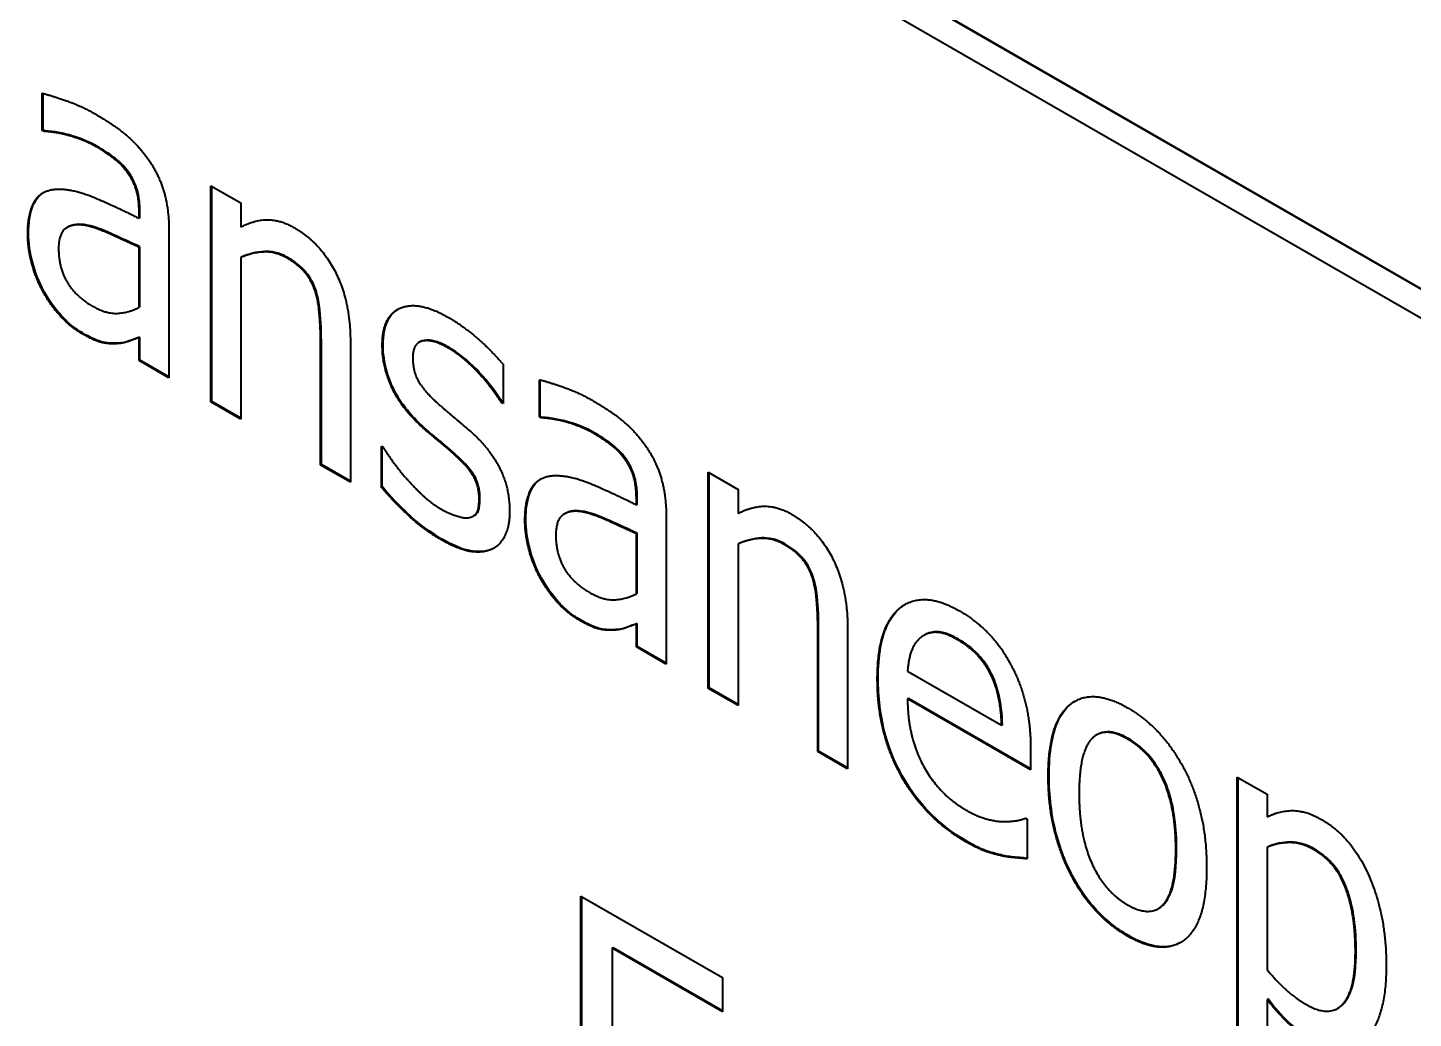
# Model space of a CAD drawing. Header units: millimetres. Extents: x 0 to 4205, y 0 to 2970.
# Drawn here: x 3769.93 to 3775.83, y 2229.29 to 2233.51 of the extents above; entities that cross this region are included whole.
import ezdxf

# ---------------------------------------------------------------- set-up
doc = ezdxf.new("R2010")
doc.units = ezdxf.units.MM
doc.header["$LTSCALE"] = 5
doc.layers.add('가시적인 것(ISO)', color=3, linetype='Continuous', lineweight=40)
doc.layers.add('가시적인 좁은 것(ISO)', color=3, linetype='Continuous', lineweight=35)

msp = doc.modelspace()

# ---------------------------------------------------------------- linework, layer by layer
at = {"layer": '가시적인 것(ISO)'}
for p, q in [((3803.309, 2216.5854), (3770.9942, 2235.1943)), ((3770.9978, 2235.1963), (3803.309, 2216.5895)), ((3803.4151, 2216.4017), (3770.8882, 2235.1327)), ((3769.9898, 2233.0685), (3769.9898, 2233.2265)), ((3769.9933, 2233.0706), (3769.9933, 2233.2257)), ((3769.9933, 2233.0706), (3769.9898, 2233.0685)), ((3769.9975, 2233.0641), (3769.9898, 2233.0685)), ((3770.001, 2233.0661), (3769.9933, 2233.0706)), ((3770.001, 2233.0661), (3769.9975, 2233.0641)), ((3770.7083, 2232.8326), (3770.8355, 2232.7594)), ((3770.7083, 2231.9124), (3770.7083, 2232.8326)), ((3770.7119, 2231.9144), (3770.7119, 2232.8306)), ((3770.8355, 2232.7594), (3770.8355, 2232.657)), ((3770.4023, 2232.6938), (3770.4023, 2232.7236)), ((3770.4059, 2232.6958), (3770.4023, 2232.6938)), ((3770.4059, 2232.6958), (3770.4059, 2232.7256)), ((3770.0979, 2232.6562), (3770.0943, 2232.6542)), ((3770.5295, 2232.6444), (3770.5295, 2232.0153)), ((3770.4059, 2232.5726), (3770.4023, 2232.5706)), ((3770.4023, 2232.3152), (3770.4023, 2232.5706)), ((3770.4059, 2232.3172), (3770.4059, 2232.5726)), ((3770.8391, 2232.5288), (3770.8355, 2232.5268)), ((3770.8355, 2232.5268), (3770.8355, 2231.8391)), ((3771.1545, 2232.3899), (3771.151, 2232.3879)), ((3770.4059, 2232.3172), (3770.4023, 2232.3152)), ((3770.3139, 2232.1625), (3770.3104, 2232.1604)), ((3770.4059, 2232.188), (3770.4023, 2232.186)), ((3770.4023, 2232.0886), (3770.4023, 2232.186)), ((3770.4059, 2232.0906), (3770.4059, 2232.188)), ((3771.1751, 2231.6436), (3771.1751, 2232.1683)), ((3771.1786, 2231.6456), (3771.1786, 2232.1704)), ((3771.3023, 2232.1676), (3771.3023, 2231.5704)), ((3771.5981, 2232.1683), (3771.5946, 2232.1662)), ((3770.4059, 2232.0906), (3770.4023, 2232.0886)), ((3770.5295, 2232.0153), (3770.4023, 2232.0886)), ((3770.5295, 2232.0194), (3770.4059, 2232.0906)), ((3771.9529, 2232.0712), (3771.9529, 2231.9052)), ((3772.1076, 2231.8489), (3772.1076, 2232.0069)), ((3772.1112, 2231.851), (3772.1112, 2232.0061)), ((3770.7119, 2231.9144), (3770.7083, 2231.9124)), ((3770.8355, 2231.8391), (3770.7083, 2231.9124)), ((3770.8355, 2231.8432), (3770.7119, 2231.9144)), ((3771.9496, 2231.9112), (3771.9461, 2231.9092)), ((3771.9529, 2231.9052), (3771.9461, 2231.9092)), ((3771.9529, 2231.9093), (3771.9496, 2231.9112)), ((3772.1112, 2231.851), (3772.1076, 2231.8489)), ((3772.1154, 2231.8445), (3772.1076, 2231.8489)), ((3772.1189, 2231.8465), (3772.1112, 2231.851)), ((3772.1189, 2231.8465), (3772.1154, 2231.8445)), ((3771.4346, 2231.5498), (3771.4346, 2231.7237)), ((3771.4346, 2231.7237), (3771.4415, 2231.7197)), ((3771.4382, 2231.5518), (3771.4382, 2231.7217)), ((3771.7424, 2231.6956), (3771.7389, 2231.6936)), ((3771.1786, 2231.6456), (3771.1751, 2231.6436)), ((3771.3023, 2231.5704), (3771.1751, 2231.6436)), ((3771.3023, 2231.5744), (3771.1786, 2231.6456)), ((3772.8262, 2231.613), (3772.9534, 2231.5397)), ((3772.8262, 2230.6928), (3772.8262, 2231.613)), ((3772.8297, 2230.6948), (3772.8297, 2231.611)), ((3771.4382, 2231.5518), (3771.4346, 2231.5498)), ((3772.5202, 2231.4742), (3772.5202, 2231.504)), ((3772.5238, 2231.4762), (3772.5238, 2231.506)), ((3772.9534, 2231.5397), (3772.9534, 2231.4374)), ((3772.2158, 2231.4366), (3772.2122, 2231.4346)), ((3772.5238, 2231.4762), (3772.5202, 2231.4742)), ((3771.8295, 2231.4287), (3771.826, 2231.4267)), ((3772.6474, 2231.4248), (3772.6474, 2230.7957)), ((3772.5238, 2231.353), (3772.5202, 2231.351)), ((3772.5202, 2231.0956), (3772.5202, 2231.351)), ((3772.5238, 2231.0976), (3772.5238, 2231.353)), ((3771.9083, 2231.287), (3771.9048, 2231.285)), ((3772.957, 2231.3092), (3772.9534, 2231.3072)), ((3772.9534, 2231.3072), (3772.9534, 2230.6195)), ((3773.2724, 2231.1703), (3773.2689, 2231.1683)), ((3772.5238, 2231.0976), (3772.5202, 2231.0956)), ((3772.5238, 2230.9684), (3772.5202, 2230.9664)), ((3772.5202, 2230.869), (3772.5202, 2230.9664)), ((3772.5238, 2230.871), (3772.5238, 2230.9684)), ((3772.4318, 2230.9429), (3772.4282, 2230.9408)), ((3773.2929, 2230.424), (3773.2929, 2230.9487)), ((3773.2965, 2230.426), (3773.2965, 2230.9507)), ((3773.4201, 2230.948), (3773.4201, 2230.3507)), ((3773.7486, 2230.9203), (3773.7451, 2230.9183)), ((3772.5238, 2230.871), (3772.5202, 2230.869)), ((3772.6474, 2230.7957), (3772.5202, 2230.869)), ((3772.6474, 2230.7998), (3772.5238, 2230.871)), ((3773.6754, 2230.7662), (3774.076, 2230.5356)), ((3772.8297, 2230.6948), (3772.8262, 2230.6928)), ((3772.9534, 2230.6195), (3772.8262, 2230.6928)), ((3772.9534, 2230.6236), (3772.8297, 2230.6948)), ((3773.679, 2230.65), (3773.6754, 2230.648)), ((3774.1997, 2230.346), (3773.6754, 2230.648)), ((3774.1997, 2230.3501), (3773.679, 2230.65)), ((3774.0795, 2230.5376), (3774.076, 2230.5356)), ((3774.4842, 2230.4966), (3774.4806, 2230.4946)), ((3773.2965, 2230.426), (3773.2929, 2230.424)), ((3773.4201, 2230.3548), (3773.2965, 2230.426)), ((3774.1997, 2230.4305), (3774.1997, 2230.346)), ((3773.4201, 2230.3507), (3773.2929, 2230.424)), ((3775.0799, 2230.3152), (3775.2071, 2230.2419)), ((3775.0799, 2229.0561), (3775.0799, 2230.3152)), ((3775.0834, 2229.0581), (3775.0834, 2230.3132)), ((3775.2071, 2230.2419), (3775.2071, 2230.1455)), ((3774.1774, 2230.1403), (3774.1851, 2230.1358)), ((3774.1851, 2230.1358), (3774.1851, 2229.9669)), ((3775.2106, 2230.0184), (3775.2071, 2230.0163)), ((3775.2071, 2230.0163), (3775.2071, 2229.4936)), ((3772.2838, 2228.5824), (3772.2838, 2229.8088)), ((3772.2838, 2229.8088), (3772.8872, 2229.4613)), ((3772.2874, 2228.5845), (3772.2874, 2229.8067)), ((3774.7458, 2229.7568), (3774.7423, 2229.7547)), ((3772.4215, 2229.5885), (3772.4179, 2229.5864)), ((3772.8872, 2229.3162), (3772.4179, 2229.5864)), ((3772.4179, 2229.5864), (3772.4179, 2229.2406)), ((3772.8872, 2229.3203), (3772.4215, 2229.5885)), ((3772.8872, 2229.4613), (3772.8872, 2229.3162)), ((3775.2106, 2229.3704), (3775.2071, 2229.3684)), ((3775.2071, 2229.3684), (3775.2071, 2228.9828)), ((3775.51, 2229.332), (3775.5064, 2229.33))]:
    msp.add_line(p, q, dxfattribs=at)
for points, degree in [([(3769.9898, 2233.2265), (3770.025, 2233.2182), (3770.1565, 2233.1722), (3770.2201, 2233.1356)], 2), ([(3770.2201, 2233.1356), (3770.2983, 2233.0906), (3770.4049, 2232.9994), (3770.4479, 2232.9359)], 2), ([(3770.2193, 2232.999), (3770.1754, 2233.0242), (3770.0568, 2233.0607), (3769.9975, 2233.0641)], 2), ([(3770.3508, 2232.8924), (3770.3267, 2232.9252), (3770.2562, 2232.9777), (3770.2193, 2232.999)], 2), ([(3770.4479, 2232.9359), (3770.4891, 2232.8744), (3770.5295, 2232.7308), (3770.5295, 2232.6444)], 2), ([(3770.4023, 2232.7236), (3770.4023, 2232.7773), (3770.3757, 2232.8592), (3770.3508, 2232.8924)], 2), ([(3769.9279, 2232.6281), (3769.9279, 2232.7235), (3769.9941, 2232.8206), (3770.0654, 2232.8183)], 2), ([(3770.0654, 2232.8183), (3770.129, 2232.8174), (3770.3026, 2232.7443), (3770.4023, 2232.6938)], 2), ([(3770.8355, 2232.657), (3770.8923, 2232.6869), (3771.0031, 2232.6887), (3771.065, 2232.653)], 2), ([(3769.9949, 2232.3789), (3769.964, 2232.4344), (3769.9279, 2232.5665), (3769.9279, 2232.6281)], 2), ([(3770.1763, 2232.663), (3770.1256, 2232.6733), (3770.0594, 2232.6329), (3770.0594, 2232.5633)], 2), ([(3770.4023, 2232.5706), (3770.3568, 2232.5918), (3770.2184, 2232.6546), (3770.1763, 2232.663)], 2), ([(3771.065, 2232.653), (3771.1768, 2232.5887), (3771.3023, 2232.3375), (3771.3023, 2232.1676)], 2), ([(3770.0594, 2232.5633), (3770.0594, 2232.4838), (3770.1324, 2232.3613), (3770.2029, 2232.3207)], 2), ([(3771.0315, 2232.5253), (3770.9842, 2232.5525), (3770.8837, 2232.5488), (3770.8355, 2232.5268)], 2), ([(3771.151, 2232.3879), (3771.1355, 2232.4316), (3771.0796, 2232.4975), (3771.0315, 2232.5253)], 2), ([(3770.1574, 2232.2038), (3770.1101, 2232.231), (3770.0267, 2232.3218), (3769.9949, 2232.3789)], 2), ([(3771.1751, 2232.1683), (3771.1751, 2232.2319), (3771.1647, 2232.3472), (3771.151, 2232.3879)], 2), ([(3770.2029, 2232.3207), (3770.2622, 2232.2865), (3770.3602, 2232.2927), (3770.4023, 2232.3152)], 2), ([(3771.4381, 2232.154), (3771.4381, 2232.2782), (3771.5919, 2232.3456), (3771.72, 2232.2719)], 2), ([(3771.72, 2232.2719), (3771.7827, 2232.2358), (3771.91, 2232.1247), (3771.9529, 2232.0712)], 2), ([(3770.3104, 2232.1604), (3770.2768, 2232.1579), (3770.2141, 2232.1711), (3770.1574, 2232.2038)], 2), ([(3770.4023, 2232.186), (3770.3869, 2232.181), (3770.3344, 2232.1615), (3770.3104, 2232.1604)], 2), ([(3771.6031, 2231.8095), (3771.5163, 2231.8903), (3771.4381, 2232.0626), (3771.4381, 2232.154)], 2), ([(3771.7174, 2232.1432), (3771.6547, 2232.1793), (3771.5679, 2232.1647), (3771.5679, 2232.1001)], 2), ([(3771.9461, 2231.9092), (3771.8979, 2231.9846), (3771.7776, 2232.1085), (3771.7174, 2232.1432)], 2), ([(3771.5679, 2232.1001), (3771.5679, 2232.0415), (3771.6194, 2231.9552), (3771.6762, 2231.9046)], 2), ([(3772.1076, 2232.0069), (3772.1429, 2231.9986), (3772.2744, 2231.9526), (3772.338, 2231.916)], 2), ([(3771.6762, 2231.9046), (3771.7045, 2231.8793), (3771.7741, 2231.8213), (3771.812, 2231.7886)], 2), ([(3772.338, 2231.916), (3772.4162, 2231.871), (3772.5228, 2231.7798), (3772.5658, 2231.7163)], 2), ([(3772.3371, 2231.7794), (3772.2933, 2231.8046), (3772.1747, 2231.8411), (3772.1154, 2231.8445)], 2), ([(3771.7389, 2231.6936), (3771.7148, 2231.7154), (3771.6358, 2231.7798), (3771.6031, 2231.8095)], 2), ([(3771.812, 2231.7886), (3771.8962, 2231.7143), (3771.9804, 2231.5475), (3771.9804, 2231.4452)], 2), ([(3772.4686, 2231.6728), (3772.4446, 2231.7056), (3772.3741, 2231.7581), (3772.3371, 2231.7794)], 2), ([(3771.4415, 2231.7197), (3771.4578, 2231.6944), (3771.5017, 2231.6314), (3771.5378, 2231.5898)], 2), ([(3771.8506, 2231.499), (3771.8506, 2231.5547), (3771.8017, 2231.6385), (3771.7389, 2231.6936)], 2), ([(3772.5202, 2231.504), (3772.5202, 2231.5577), (3772.4936, 2231.6396), (3772.4686, 2231.6728)], 2), ([(3772.5658, 2231.7163), (3772.607, 2231.6548), (3772.6474, 2231.5112), (3772.6474, 2231.4248)], 2), ([(3771.6856, 2231.3277), (3771.61, 2231.3713), (3771.4776, 2231.4972), (3771.4346, 2231.5498)], 2), ([(3771.5378, 2231.5898), (3771.5704, 2231.5521), (3771.6478, 2231.4797), (3771.6899, 2231.4554)], 2), ([(3772.0458, 2231.4085), (3772.0458, 2231.5039), (3772.1119, 2231.601), (3772.1833, 2231.5987)], 2), ([(3772.1833, 2231.5987), (3772.2469, 2231.5978), (3772.4205, 2231.5246), (3772.5202, 2231.4742)], 2), ([(3771.806, 2231.4194), (3771.83, 2231.4244), (3771.8506, 2231.4553), (3771.8506, 2231.499)], 2), ([(3771.6899, 2231.4554), (3771.72, 2231.4381), (3771.7896, 2231.4159), (3771.806, 2231.4194)], 2), ([(3771.9804, 2231.4452), (3771.9804, 2231.3855), (3771.9418, 2231.3025), (3771.9048, 2231.285)], 2), ([(3772.2942, 2231.4434), (3772.2435, 2231.4537), (3772.1773, 2231.4133), (3772.1773, 2231.3437)], 2), ([(3772.5202, 2231.351), (3772.4747, 2231.3722), (3772.3363, 2231.435), (3772.2942, 2231.4434)], 2), ([(3772.9534, 2231.4374), (3773.0102, 2231.4673), (3773.121, 2231.4691), (3773.1829, 2231.4334)], 2), ([(3773.1829, 2231.4334), (3773.2947, 2231.3691), (3773.4201, 2231.1179), (3773.4201, 2230.948)], 2), ([(3772.1128, 2231.1592), (3772.0819, 2231.2148), (3772.0458, 2231.3469), (3772.0458, 2231.4085)], 2), ([(3771.9048, 2231.285), (3771.8644, 2231.2675), (3771.7621, 2231.2837), (3771.6856, 2231.3277)], 2), ([(3772.1773, 2231.3437), (3772.1773, 2231.2642), (3772.2503, 2231.1417), (3772.3208, 2231.1011)], 2), ([(3773.1494, 2231.3057), (3773.1021, 2231.3329), (3773.0016, 2231.3292), (3772.9534, 2231.3072)], 2), ([(3771.9146, 2231.2902), (3771.9125, 2231.2891), (3771.9105, 2231.288), (3771.9083, 2231.287)], 3), ([(3773.2689, 2231.1683), (3773.2534, 2231.212), (3773.1975, 2231.2779), (3773.1494, 2231.3057)], 2), ([(3772.2753, 2230.9842), (3772.228, 2231.0114), (3772.1446, 2231.1022), (3772.1128, 2231.1592)], 2), ([(3773.2929, 2230.9487), (3773.2929, 2231.0123), (3773.2826, 2231.1276), (3773.2689, 2231.1683)], 2), ([(3772.3208, 2231.1011), (3772.3801, 2231.0669), (3772.4781, 2231.0731), (3772.5202, 2231.0956)], 2), ([(3773.5465, 2230.7331), (3773.5465, 2230.9577), (3773.7399, 2231.1127), (3773.8963, 2231.0226)], 2), ([(3773.8963, 2231.0226), (3773.9668, 2230.982), (3774.0751, 2230.87), (3774.1155, 2230.794)], 2), ([(3772.4282, 2230.9408), (3772.3947, 2230.9383), (3772.332, 2230.9515), (3772.2753, 2230.9842)], 2), ([(3772.5202, 2230.9664), (3772.5047, 2230.9614), (3772.4523, 2230.9419), (3772.4282, 2230.9408)], 2), ([(3773.7382, 2230.9139), (3773.7089, 2230.894), (3773.6797, 2230.8224), (3773.6754, 2230.7662)], 2), ([(3773.8886, 2230.8999), (3773.8379, 2230.9291), (3773.7665, 2230.9334), (3773.7382, 2230.9139)], 2), ([(3774.033, 2230.7451), (3774.0106, 2230.7928), (3773.9402, 2230.8702), (3773.8886, 2230.8999)], 2), ([(3774.1155, 2230.794), (3774.1568, 2230.7176), (3774.1997, 2230.5408), (3774.1997, 2230.4305)], 2), ([(3773.9264, 2230.0383), (3773.7459, 2230.1423), (3773.5465, 2230.5046), (3773.5465, 2230.7331)], 2), ([(3774.076, 2230.5356), (3774.0743, 2230.5992), (3774.0528, 2230.703), (3774.033, 2230.7451)], 2), ([(3773.6754, 2230.648), (3773.6754, 2230.488), (3773.8078, 2230.2418), (3773.9256, 2230.174)], 2), ([(3774.2745, 2230.3189), (3774.2745, 2230.5494), (3774.4602, 2230.6979), (3774.6123, 2230.6103)], 2), ([(3774.6123, 2230.6103), (3774.7653, 2230.5222), (3774.9493, 2230.1619), (3774.9493, 2229.9303)], 2), ([(3774.6123, 2230.4771), (3774.5135, 2230.534), (3774.406, 2230.422), (3774.406, 2230.2431)], 2), ([(3774.8177, 2230.006), (3774.8177, 2230.1849), (3774.7112, 2230.4202), (3774.6123, 2230.4771)], 2), ([(3774.6123, 2229.6384), (3774.455, 2229.729), (3774.2745, 2230.0943), (3774.2745, 2230.3189)], 2), ([(3774.406, 2230.2431), (3774.406, 2230.0692), (3774.5135, 2229.8285), (3774.6123, 2229.7715)], 2), ([(3773.9256, 2230.174), (3773.9668, 2230.1502), (3774.0476, 2230.1266), (3774.0803, 2230.1256)], 2), ([(3774.0803, 2230.1256), (3774.1146, 2230.1257), (3774.1619, 2230.1333), (3774.1774, 2230.1403)], 2), ([(3775.2071, 2230.1455), (3775.2544, 2230.171), (3775.3704, 2230.1737), (3775.4383, 2230.1346)], 2), ([(3775.4383, 2230.1346), (3775.569, 2230.0594), (3775.7142, 2229.7253), (3775.7142, 2229.5146)], 2), ([(3774.07, 2229.9815), (3774.033, 2229.9899), (3773.9728, 2230.0116), (3773.9264, 2230.0383)], 2), ([(3775.4074, 2230.0054), (3775.3532, 2230.0366), (3775.2527, 2230.0358), (3775.2071, 2230.0163)], 2), ([(3774.1851, 2229.9669), (3774.1628, 2229.9688), (3774.0966, 2229.9751), (3774.07, 2229.9815)], 2), ([(3774.6123, 2229.7715), (3774.7103, 2229.7151), (3774.8177, 2229.8291), (3774.8177, 2230.006)], 2), ([(3775.5827, 2229.5725), (3775.5827, 2229.7305), (3775.5002, 2229.9519), (3775.4074, 2230.0054)], 2), ([(3774.9493, 2229.9303), (3774.9493, 2229.6978), (3774.7653, 2229.5503), (3774.6123, 2229.6384)], 2), ([(3775.3739, 2229.3469), (3775.4727, 2229.29), (3775.5827, 2229.4035), (3775.5827, 2229.5725)], 2), ([(3775.2071, 2229.4936), (3775.257, 2229.4361), (3775.3283, 2229.3731), (3775.3739, 2229.3469)], 2), ([(3775.7142, 2229.5146), (3775.7142, 2229.2841), (3775.5337, 2229.1157), (3775.3953, 2229.1954)], 2), ([(3775.3953, 2229.1954), (3775.3395, 2229.2276), (3775.2527, 2229.3094), (3775.2071, 2229.3684)], 2)]:
    msp.add_open_spline(points, degree=degree, dxfattribs=at)
for points, knots in [([(3770.2228, 2233.001), (3770.1863, 2233.022), (3770.1481, 2233.0357), (3770.0788, 2233.0571), (3770.0393, 2233.0639), (3770.001, 2233.0661)], [-0.06038306, -0.06038306, -0.06038306, -0.06038306, -0.03556104, -0.03556104, 0, 0, 0, 0]), ([(3770.3543, 2232.8945), (3770.346, 2232.9058), (3770.3369, 2232.9162), (3770.313, 2232.9399), (3770.3001, 2232.9497), (3770.2711, 2232.9713), (3770.247, 2232.9871), (3770.2228, 2233.001)], [-0.02775981, -0.02775981, -0.02775981, -0.02775981, -0.02488929, -0.02488929, -0.0205187, -0.0205187, 0, 0, 0, 0]), ([(3770.4059, 2232.7256), (3770.4059, 2232.746), (3770.4044, 2232.7682), (3770.3982, 2232.8007), (3770.3937, 2232.8208), (3770.3755, 2232.8625), (3770.3659, 2232.8791), (3770.3543, 2232.8945)], [-0.06194361, -0.06194361, -0.06194361, -0.06194361, -0.02763424, -0.02763424, -0.01172039, -0.01172039, 0, 0, 0, 0]), ([(3769.9314, 2232.6302), (3769.9314, 2232.6736), (3769.9366, 2232.7143), (3769.963, 2232.7783), (3769.9798, 2232.7933), (3769.9928, 2232.8022), (3769.9943, 2232.8031), (3769.9958, 2232.804)], [-0.05705639, -0.05705639, -0.05705639, -0.05705639, -0.0417791, -0.0417791, -0.02723402, -0.02723402, -0.02543346, -0.02543346, -0.02543346, -0.02543346]), ([(3770.1798, 2232.665), (3770.1637, 2232.6683), (3770.1481, 2232.6694), (3770.1206, 2232.6662), (3770.1086, 2232.6624), (3770.0979, 2232.6562)], [-0.12148238, -0.12148238, -0.12148238, -0.12148238, -0.07692693, -0.07692693, -0.03699315, -0.03699315, -0.03699315, -0.03699315]), ([(3769.9985, 2232.3809), (3769.9738, 2232.4251), (3769.9589, 2232.468), (3769.9372, 2232.5473), (3769.9314, 2232.5898), (3769.9314, 2232.6302)], [-0.05239997, -0.05239997, -0.05239997, -0.05239997, -0.0296009, -0.0296009, 0, 0, 0, 0]), ([(3770.4059, 2232.5726), (3770.3696, 2232.5895), (3770.3271, 2232.6089), (3770.2607, 2232.6391), (3770.2212, 2232.6568), (3770.1798, 2232.665)], [-0.0805875, -0.0805875, -0.0805875, -0.0805875, -0.03690229, -0.03690229, 0, 0, 0, 0]), ([(3771.035, 2232.5273), (3771.0188, 2232.5367), (3771.0027, 2232.5432), (3770.9641, 2232.5532), (3770.9459, 2232.553), (3770.9019, 2232.5514), (3770.8691, 2232.5426), (3770.8391, 2232.5288)], [-0.04783413, -0.04783413, -0.04783413, -0.04783413, -0.04228344, -0.04228344, -0.03417336, -0.03417336, 0, 0, 0, 0]), ([(3771.1545, 2232.3899), (3771.1487, 2232.4063), (3771.1413, 2232.4224), (3771.1212, 2232.4553), (3771.1104, 2232.4681), (3771.0812, 2232.4978), (3771.0582, 2232.514), (3771.035, 2232.5273)], [-0.03855405, -0.03855405, -0.03855405, -0.03855405, -0.0297502, -0.0297502, -0.01964082, -0.01964082, 0, 0, 0, 0]), ([(3770.1609, 2232.2058), (3770.1455, 2232.2147), (3770.1301, 2232.2253), (3770.0956, 2232.2534), (3770.0809, 2232.2687), (3770.044, 2232.3089), (3770.0195, 2232.3431), (3769.9985, 2232.3809)], [-0.04072356, -0.04072356, -0.04072356, -0.04072356, -0.0342612, -0.0342612, -0.02596549, -0.02596549, 0, 0, 0, 0]), ([(3771.1786, 2232.1704), (3771.1786, 2232.2234), (3771.1759, 2232.2775), (3771.1675, 2232.3403), (3771.1626, 2232.3659), (3771.1545, 2232.3899)], [-0.04331503, -0.04331503, -0.04331503, -0.04331503, -0.0157872, -0.0157872, 0, 0, 0, 0]), ([(3771.4416, 2232.156), (3771.4416, 2232.1754), (3771.443, 2232.1938), (3771.4491, 2232.2272), (3771.4536, 2232.242), (3771.4705, 2232.2785), (3771.4859, 2232.2955), (3771.5052, 2232.3071)], [-0.17395427, -0.17395427, -0.17395427, -0.17395427, -0.14718709, -0.14718709, -0.1219137, -0.1219137, -0.07766288, -0.07766288, -0.07766288, -0.07766288]), ([(3770.3139, 2232.1625), (3770.2933, 2232.1609), (3770.2716, 2232.1618), (3770.2266, 2232.1713), (3770.1959, 2232.1857), (3770.1609, 2232.2058)], [-0.05957308, -0.05957308, -0.05957308, -0.05957308, -0.02969813, -0.02969813, 0, 0, 0, 0]), ([(3770.4059, 2232.188), (3770.3918, 2232.1835), (3770.378, 2232.1784), (3770.3486, 2232.1675), (3770.3316, 2232.1632), (3770.3139, 2232.1625)], [-0.0322068, -0.0322068, -0.0322068, -0.0322068, -0.0170631, -0.0170631, 0, 0, 0, 0]), ([(3771.6066, 2231.8116), (3771.5854, 2231.8313), (3771.5644, 2231.8531), (3771.5281, 2231.8975), (3771.5123, 2231.9198), (3771.479, 2231.9778), (3771.4667, 2232.01), (3771.4464, 2232.0793), (3771.4416, 2232.1189), (3771.4416, 2232.156)], [-0.07300655, -0.07300655, -0.07300655, -0.07300655, -0.0583934, -0.0583934, -0.04559979, -0.04559979, -0.02726481, -0.02726481, 0, 0, 0, 0]), ([(3771.721, 2232.1452), (3771.7043, 2232.1548), (3771.6875, 2232.1628), (3771.6563, 2232.1729), (3771.642, 2232.1755), (3771.611, 2232.175), (3771.6016, 2232.1703), (3771.5981, 2232.1683)], [-0.03200283, -0.03200283, -0.03200283, -0.03200283, -0.028789771, -0.028789771, -0.025858734, -0.025858734, -0.022096769, -0.022096769, -0.022096769, -0.022096769]), ([(3771.9496, 2231.9112), (3771.9108, 2231.9719), (3771.8721, 2232.017), (3771.8019, 2232.089), (3771.7621, 2232.1215), (3771.721, 2232.1452)], [-0.06393371, -0.06393371, -0.06393371, -0.06393371, -0.03491759, -0.03491759, 0, 0, 0, 0]), ([(3772.3407, 2231.7814), (3772.3042, 2231.8024), (3772.266, 2231.8161), (3772.1967, 2231.8375), (3772.1571, 2231.8443), (3772.1189, 2231.8465)], [-0.06038306, -0.06038306, -0.06038306, -0.06038306, -0.03556104, -0.03556104, 0, 0, 0, 0]), ([(3771.7424, 2231.6956), (3771.7174, 2231.7183), (3771.6865, 2231.7434), (3771.6548, 2231.7692), (3771.6302, 2231.7901), (3771.6066, 2231.8116)], [-0.02746583, -0.02746583, -0.02746583, -0.02746583, -0.02084657, -0.02084657, 0, 0, 0, 0]), ([(3772.4722, 2231.6749), (3772.4638, 2231.6862), (3772.4548, 2231.6966), (3772.4309, 2231.7203), (3772.418, 2231.7301), (3772.3889, 2231.7517), (3772.3649, 2231.7675), (3772.3407, 2231.7814)], [-0.02775981, -0.02775981, -0.02775981, -0.02775981, -0.02488929, -0.02488929, -0.0205187, -0.0205187, 0, 0, 0, 0]), ([(3771.8542, 2231.5011), (3771.8542, 2231.5144), (3771.8531, 2231.5288), (3771.8478, 2231.5559), (3771.844, 2231.5688), (3771.8337, 2231.5924), (3771.8269, 2231.6045), (3771.7969, 2231.6447), (3771.7709, 2231.6707), (3771.7424, 2231.6956)], [-0.07804102, -0.07804102, -0.07804102, -0.07804102, -0.05755575, -0.05755575, -0.0399582, -0.0399582, -0.02494148, -0.02494148, 0, 0, 0, 0]), ([(3772.5238, 2231.506), (3772.5238, 2231.5264), (3772.5223, 2231.5486), (3772.5161, 2231.5811), (3772.5116, 2231.6012), (3772.4934, 2231.6429), (3772.4837, 2231.6595), (3772.4722, 2231.6749)], [-0.06194361, -0.06194361, -0.06194361, -0.06194361, -0.02763424, -0.02763424, -0.01172039, -0.01172039, 0, 0, 0, 0]), ([(3771.6892, 2231.3298), (3771.6154, 2231.3722), (3771.5664, 2231.4182), (3771.5111, 2231.4707), (3771.4715, 2231.511), (3771.4382, 2231.5518)], [-0.04947373, -0.04947373, -0.04947373, -0.04947373, -0.03241669, -0.03241669, 0, 0, 0, 0]), ([(3772.0493, 2231.4106), (3772.0493, 2231.454), (3772.0544, 2231.4947), (3772.0809, 2231.5587), (3772.0976, 2231.5737), (3772.1107, 2231.5826), (3772.1122, 2231.5835), (3772.1136, 2231.5844)], [-0.05705639, -0.05705639, -0.05705639, -0.05705639, -0.0417791, -0.0417791, -0.02723402, -0.02723402, -0.02543346, -0.02543346, -0.02543346, -0.02543346]), ([(3771.8295, 2231.4287), (3771.8313, 2231.4298), (3771.833, 2231.4309), (3771.843, 2231.4385), (3771.8463, 2231.4458), (3771.8525, 2231.4625), (3771.8542, 2231.4806), (3771.8542, 2231.5011)], [-0.02138625, -0.02138625, -0.02138625, -0.02138625, -0.02034038, -0.02034038, -0.01500889, -0.01500889, 0, 0, 0, 0]), ([(3772.2977, 2231.4454), (3772.2816, 2231.4487), (3772.266, 2231.4498), (3772.2385, 2231.4466), (3772.2265, 2231.4428), (3772.2158, 2231.4366)], [-0.12148238, -0.12148238, -0.12148238, -0.12148238, -0.07692693, -0.07692693, -0.03699315, -0.03699315, -0.03699315, -0.03699315]), ([(3772.5238, 2231.353), (3772.4875, 2231.3699), (3772.445, 2231.3893), (3772.3786, 2231.4195), (3772.339, 2231.4372), (3772.2977, 2231.4454)], [-0.0805875, -0.0805875, -0.0805875, -0.0805875, -0.03690229, -0.03690229, 0, 0, 0, 0]), ([(3772.1163, 2231.1613), (3772.0917, 2231.2055), (3772.0768, 2231.2484), (3772.0551, 2231.3277), (3772.0493, 2231.3702), (3772.0493, 2231.4106)], [-0.05239997, -0.05239997, -0.05239997, -0.05239997, -0.0296009, -0.0296009, 0, 0, 0, 0]), ([(3771.9083, 2231.287), (3771.8706, 2231.2707), (3771.835, 2231.2748), (3771.7789, 2231.2836), (3771.7342, 2231.3038), (3771.6892, 2231.3298)], [-0.05651006, -0.05651006, -0.05651006, -0.05651006, -0.03820024, -0.03820024, 0, 0, 0, 0]), ([(3773.1529, 2231.3077), (3773.1366, 2231.3171), (3773.1206, 2231.3236), (3773.082, 2231.3336), (3773.0638, 2231.3334), (3773.0198, 2231.3318), (3772.987, 2231.323), (3772.957, 2231.3092)], [-0.04783413, -0.04783413, -0.04783413, -0.04783413, -0.04228344, -0.04228344, -0.03417336, -0.03417336, 0, 0, 0, 0]), ([(3773.2724, 2231.1703), (3773.2666, 2231.1867), (3773.2592, 2231.2028), (3773.2391, 2231.2357), (3773.2283, 2231.2485), (3773.1991, 2231.2782), (3773.1761, 2231.2944), (3773.1529, 2231.3077)], [-0.03855405, -0.03855405, -0.03855405, -0.03855405, -0.0297502, -0.0297502, -0.01964082, -0.01964082, 0, 0, 0, 0]), ([(3772.2788, 2230.9862), (3772.2633, 2230.9951), (3772.248, 2231.0057), (3772.2135, 2231.0338), (3772.1988, 2231.0491), (3772.1619, 2231.0893), (3772.1374, 2231.1235), (3772.1163, 2231.1613)], [-0.04072356, -0.04072356, -0.04072356, -0.04072356, -0.0342612, -0.0342612, -0.02596549, -0.02596549, 0, 0, 0, 0]), ([(3773.2965, 2230.9507), (3773.2965, 2231.0038), (3773.2938, 2231.0579), (3773.2854, 2231.1207), (3773.2805, 2231.1463), (3773.2724, 2231.1703)], [-0.04331503, -0.04331503, -0.04331503, -0.04331503, -0.0157872, -0.0157872, 0, 0, 0, 0]), ([(3773.55, 2230.7352), (3773.55, 2230.7816), (3773.5531, 2230.8266), (3773.5674, 2230.9049), (3773.5777, 2230.939), (3773.6147, 2231.0123), (3773.6423, 2231.0367), (3773.6665, 2231.051)], [-0.14210217, -0.14210217, -0.14210217, -0.14210217, -0.1209944, -0.1209944, -0.10207716, -0.10207716, -0.07378621, -0.07378621, -0.07378621, -0.07378621]), ([(3772.4318, 2230.9429), (3772.4112, 2230.9413), (3772.3895, 2230.9422), (3772.3445, 2230.9517), (3772.3138, 2230.9661), (3772.2788, 2230.9862)], [-0.05957308, -0.05957308, -0.05957308, -0.05957308, -0.02969813, -0.02969813, 0, 0, 0, 0]), ([(3772.5238, 2230.9684), (3772.5097, 2230.9639), (3772.4959, 2230.9588), (3772.4665, 2230.9479), (3772.4495, 2230.9436), (3772.4318, 2230.9429)], [-0.0322068, -0.0322068, -0.0322068, -0.0322068, -0.0170631, -0.0170631, 0, 0, 0, 0]), ([(3773.8921, 2230.9019), (3773.876, 2230.9112), (3773.8596, 2230.9192), (3773.8242, 2230.9318), (3773.8111, 2230.9331), (3773.7828, 2230.9342), (3773.7646, 2230.9295), (3773.7486, 2230.9203)], [-0.03522729, -0.03522729, -0.03522729, -0.03522729, -0.02935181, -0.02935181, -0.02212217, -0.02212217, -0.00284568, -0.00284568, -0.00284568, -0.00284568]), ([(3774.0365, 2230.7472), (3774.0287, 2230.764), (3774.0195, 2230.7801), (3773.9963, 2230.8142), (3773.9836, 2230.8287), (3773.9487, 2230.8654), (3773.9197, 2230.886), (3773.8921, 2230.9019)], [-0.03904079, -0.03904079, -0.03904079, -0.03904079, -0.03201187, -0.03201187, -0.02341156, -0.02341156, 0, 0, 0, 0]), ([(3773.9299, 2230.0404), (3773.8983, 2230.0586), (3773.8665, 2230.0797), (3773.8073, 2230.1268), (3773.7798, 2230.152), (3773.7151, 2230.2223), (3773.6812, 2230.2691), (3773.6295, 2230.3616), (3773.6024, 2230.4183), (3773.5582, 2230.5769), (3773.55, 2230.6595), (3773.55, 2230.7352)], [-0.25738, -0.25738, -0.25738, -0.25738, -0.2101741, -0.2101741, -0.167381, -0.167381, -0.1045278, -0.1045278, -0.0555574, -0.0555574, 0, 0, 0, 0]), ([(3774.0795, 2230.5376), (3774.0782, 2230.5844), (3774.0734, 2230.6272), (3774.0577, 2230.6934), (3774.0489, 2230.7207), (3774.0365, 2230.7472)], [-0.04407769, -0.04407769, -0.04407769, -0.04407769, -0.01765231, -0.01765231, 0, 0, 0, 0]), ([(3774.2781, 2230.3209), (3774.2781, 2230.3681), (3774.281, 2230.4143), (3774.2947, 2230.4938), (3774.3045, 2230.5283), (3774.3411, 2230.6036), (3774.368, 2230.626), (3774.3895, 2230.6386)], [-0.13063328, -0.13063328, -0.13063328, -0.13063328, -0.1123019, -0.1123019, -0.09621194, -0.09621194, -0.07150376, -0.07150376, -0.07150376, -0.07150376]), ([(3774.6159, 2230.4792), (3774.5998, 2230.4884), (3774.5839, 2230.4959), (3774.5537, 2230.5056), (3774.5398, 2230.508), (3774.5107, 2230.5077), (3774.4966, 2230.5038), (3774.4842, 2230.4966)], [-0.13544963, -0.13544963, -0.13544963, -0.13544963, -0.11875979, -0.11875979, -0.10326441, -0.10326441, -0.08473146, -0.08473146, -0.08473146, -0.08473146]), ([(3774.8213, 2230.0081), (3774.8213, 2230.0501), (3774.8191, 2230.0949), (3774.808, 2230.1761), (3774.8003, 2230.2146), (3774.7744, 2230.2946), (3774.7591, 2230.3248), (3774.7309, 2230.3733), (3774.7129, 2230.3976), (3774.6681, 2230.4445), (3774.6421, 2230.464), (3774.6159, 2230.4792)], [-0.085957, -0.085957, -0.085957, -0.085957, -0.06934265, -0.06934265, -0.05592497, -0.05592497, -0.04101288, -0.04101288, -0.02228505, -0.02228505, 0, 0, 0, 0]), ([(3774.6159, 2229.6404), (3774.5915, 2229.6545), (3774.5671, 2229.6708), (3774.5209, 2229.7079), (3774.4992, 2229.728), (3774.4434, 2229.7887), (3774.4128, 2229.8318), (3774.3618, 2229.9233), (3774.3336, 2229.9838), (3774.2869, 2230.1511), (3774.2781, 2230.2397), (3774.2781, 2230.3209)], [-0.2314011, -0.2314011, -0.2314011, -0.2314011, -0.1968434, -0.1968434, -0.1646481, -0.1646481, -0.1102897, -0.1102897, -0.0596216, -0.0596216, 0, 0, 0, 0]), ([(3774.0735, 2229.9835), (3774.0514, 2229.9885), (3774.0291, 2229.9946), (3773.9825, 2230.0114), (3773.9541, 2230.0264), (3773.9299, 2230.0404)], [-0.03994906, -0.03994906, -0.03994906, -0.03994906, -0.02053288, -0.02053288, 0, 0, 0, 0]), ([(3775.4109, 2230.0074), (3775.3929, 2230.0178), (3775.3752, 2230.0255), (3775.3399, 2230.036), (3775.3228, 2230.0383), (3775.2928, 2230.0381), (3775.2559, 2230.0377), (3775.2106, 2230.0184)], [-0.1715276, -0.1715276, -0.1715276, -0.1715276, -0.1117562, -0.1117562, -0.0508267, -0.0508267, 0, 0, 0, 0]), ([(3774.1851, 2229.9692), (3774.1632, 2229.9711), (3774.1398, 2229.9734), (3774.1141, 2229.9758), (3774.0934, 2229.9788), (3774.0735, 2229.9835)], [-0.02367493, -0.02367493, -0.02367493, -0.02367493, -0.01762699, -0.01762699, 0, 0, 0, 0]), ([(3774.7458, 2229.7568), (3774.7493, 2229.7587), (3774.7526, 2229.761), (3774.7773, 2229.7801), (3774.7904, 2229.8053), (3774.8155, 2229.8775), (3774.8213, 2229.941), (3774.8213, 2230.0081)], [-0.07855563, -0.07855563, -0.07855563, -0.07855563, -0.07477469, -0.07477469, -0.04926273, -0.04926273, 0, 0, 0, 0]), ([(3775.5863, 2229.5745), (3775.5863, 2229.6182), (3775.5839, 2229.6651), (3775.5719, 2229.7496), (3775.5635, 2229.7895), (3775.5422, 2229.8521), (3775.5324, 2229.8757), (3775.5061, 2229.9209), (3775.4917, 2229.9401), (3775.455, 2229.9783), (3775.433, 2229.9947), (3775.4109, 2230.0074)], [-0.1123021, -0.1123021, -0.1123021, -0.1123021, -0.0777525, -0.0777525, -0.0500389, -0.0500389, -0.0335925, -0.0335925, -0.0187046, -0.0187046, 0, 0, 0, 0]), ([(3774.839, 2229.6113), (3774.8117, 2229.5961), (3774.7806, 2229.5899), (3774.7042, 2229.5976), (3774.6603, 2229.6148), (3774.6159, 2229.6404)], [-0.07012066, -0.07012066, -0.07012066, -0.07012066, -0.03775459, -0.03775459, 0, 0, 0, 0]), ([(3775.51, 2229.332), (3775.5131, 2229.3338), (3775.5162, 2229.3358), (3775.542, 2229.3552), (3775.5555, 2229.3811), (3775.581, 2229.4525), (3775.5863, 2229.5143), (3775.5863, 2229.5745)], [-0.06959296, -0.06959296, -0.06959296, -0.06959296, -0.06668763, -0.06668763, -0.04422001, -0.04422001, 0, 0, 0, 0]), ([(3775.3989, 2229.1974), (3775.3473, 2229.2271), (3775.3153, 2229.2558), (3775.2683, 2229.3), (3775.2385, 2229.3344), (3775.2106, 2229.3704)], [-0.04174994, -0.04174994, -0.04174994, -0.04174994, -0.02781373, -0.02781373, 0, 0, 0, 0])]:
    msp.add_open_spline(points, degree=3, knots=knots, dxfattribs=at)
at = {"layer": '가시적인 좁은 것(ISO)'}
for p, q in [((3770.2228, 2233.001), (3770.2193, 2232.999)), ((3770.3543, 2232.8945), (3770.3508, 2232.8924)), ((3770.4059, 2232.7256), (3770.4023, 2232.7236)), ((3769.9314, 2232.6302), (3769.9279, 2232.6281)), ((3770.1798, 2232.665), (3770.1763, 2232.663)), ((3771.035, 2232.5273), (3771.0315, 2232.5253)), ((3769.9985, 2232.3809), (3769.9949, 2232.3789)), ((3770.1609, 2232.2058), (3770.1574, 2232.2038)), ((3771.1786, 2232.1704), (3771.1751, 2232.1683)), ((3771.4416, 2232.156), (3771.4381, 2232.154)), ((3771.721, 2232.1452), (3771.7174, 2232.1432)), ((3771.6066, 2231.8116), (3771.6031, 2231.8095)), ((3772.3407, 2231.7814), (3772.3371, 2231.7794)), ((3772.4722, 2231.6749), (3772.4686, 2231.6728)), ((3771.8542, 2231.5011), (3771.8506, 2231.499)), ((3772.5238, 2231.506), (3772.5202, 2231.504)), ((3772.2977, 2231.4454), (3772.2942, 2231.4434)), ((3772.0493, 2231.4106), (3772.0458, 2231.4085)), ((3771.6892, 2231.3298), (3771.6856, 2231.3277)), ((3773.1529, 2231.3077), (3773.1494, 2231.3057)), ((3772.1163, 2231.1613), (3772.1128, 2231.1592)), ((3772.2788, 2230.9862), (3772.2753, 2230.9842)), ((3773.2965, 2230.9507), (3773.2929, 2230.9487)), ((3773.8921, 2230.9019), (3773.8886, 2230.8999)), ((3773.55, 2230.7352), (3773.5465, 2230.7331)), ((3774.0365, 2230.7472), (3774.033, 2230.7451)), ((3774.6159, 2230.4792), (3774.6123, 2230.4771)), ((3774.2781, 2230.3209), (3774.2745, 2230.3189)), ((3773.9299, 2230.0404), (3773.9264, 2230.0383)), ((3774.0735, 2229.9835), (3774.07, 2229.9815)), ((3774.8213, 2230.0081), (3774.8177, 2230.006)), ((3775.4109, 2230.0074), (3775.4074, 2230.0054)), ((3774.6159, 2229.6404), (3774.6123, 2229.6384)), ((3775.5863, 2229.5745), (3775.5827, 2229.5725))]:
    msp.add_line(p, q, dxfattribs=at)

doc.saveas('drawing.dxf')
